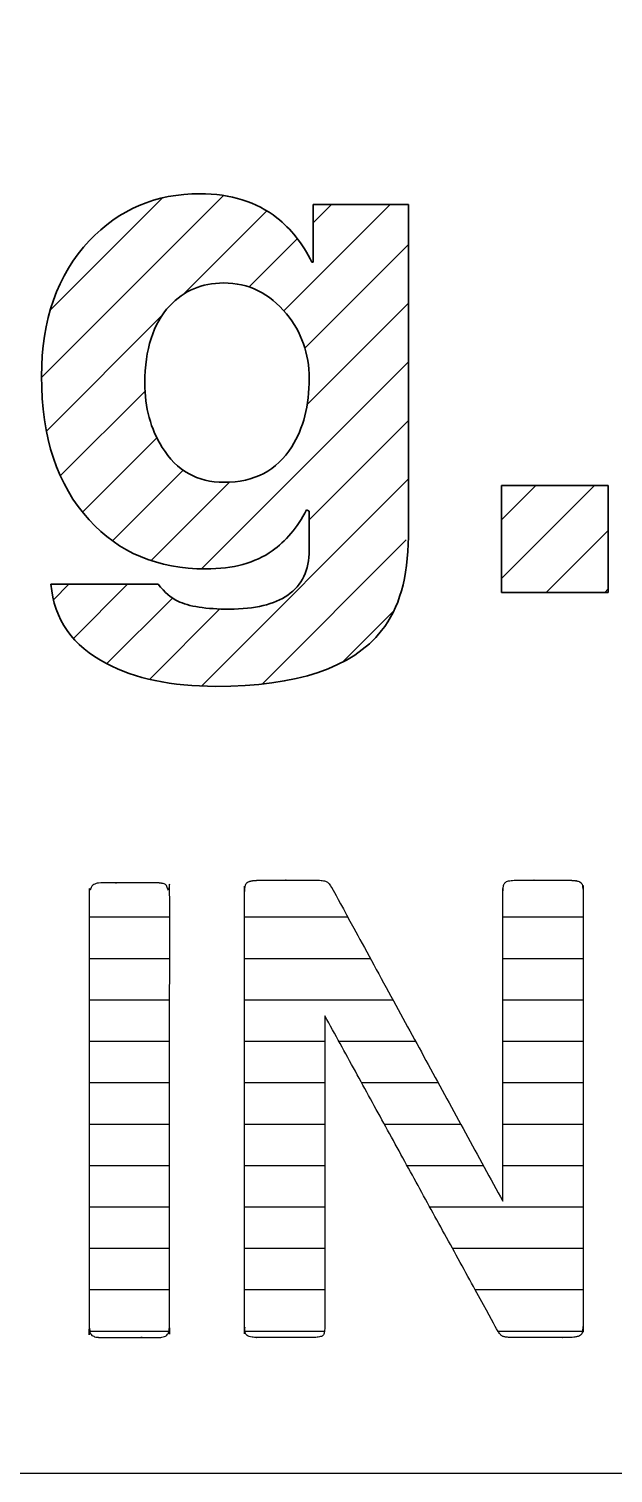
# Model space of a CAD drawing. Extents: x 7948 to 8542, y -4601 to -4181.
# Drawn here: x 7997.96 to 8004.31, y -4392.03 to -4376.34 of the extents above; entities that cross this region are included whole.
import ezdxf

# ---------------------------------------------------------------- set-up
doc = ezdxf.new("R2010")
doc.units = 0
doc.header["$LTSCALE"] = 7
doc.header["$MEASUREMENT"] = 0
doc.layers.get('0').update_dxf_attribs({"color": 2, "linetype": 'CONTINUOUS'})
doc.layers.add('기본값', color=18, linetype='CONTINUOUS')
doc.layers.add('레이어 1', color=18, linetype='CONTINUOUS')
pattern_1 = [(0, (7200.29573, -4959.29022), (0, 0.45), [])]

msp = doc.modelspace()

# ---------------------------------------------------------------- hatches: boundary and pattern name
at = {"layer": '기본값'}
h = msp.add_hatch(dxfattribs=at)
h.set_pattern_fill('해치1', color=2, scale=3.6, style=0, pattern_type=2)
h.set_pattern_definition(pattern_1)
h.paths.add_polyline_path([(7998.74028, -4390.5596), (7998.73159, -4390.5595), (7998.72322, -4390.5592), (7998.71519, -4390.55869), (7998.70748, -4390.55799), (7998.7001, -4390.55709), (7998.69653, -4390.55656), (7998.69304, -4390.55598), (7998.68964, -4390.55535), (7998.68632, -4390.55468), (7998.68308, -4390.55395), (7998.67992, -4390.55317), (7998.67684, -4390.55234), (7998.67385, -4390.55146), (7998.67094, -4390.55053), (7998.66811, -4390.54955), (7998.66536, -4390.54852), (7998.66269, -4390.54744), (7998.66011, -4390.54631), (7998.65761, -4390.54513), (7998.65519, -4390.5439), (7998.65285, -4390.54262), (7998.65059, -4390.54129), (7998.64842, -4390.5399), (7998.64633, -4390.53847), (7998.64531, -4390.53774), (7998.64432, -4390.53699), (7998.64334, -4390.53623), (7998.64239, -4390.53546), (7998.64146, -4390.53467), (7998.64054, -4390.53387), (7998.63965, -4390.53306), (7998.63877, -4390.53222), (7998.6379, -4390.53135), (7998.63705, -4390.53046), (7998.63621, -4390.52954), (7998.63538, -4390.5286), (7998.63457, -4390.52764), (7998.63377, -4390.52665), (7998.63299, -4390.52563), (7998.63222, -4390.52459), (7998.63147, -4390.52353), (7998.63073, -4390.52244), (7998.63, -4390.52132), (7998.62929, -4390.52018), (7998.62859, -4390.51902), (7998.62791, -4390.51783), (7998.62658, -4390.51537), (7998.62531, -4390.51282), (7998.6241, -4390.51016), (7998.62294, -4390.50741), (7998.62184, -4390.50456), (7998.6208, -4390.50161), (7998.61981, -4390.49855), (7998.61888, -4390.4954), (7998.61801, -4390.49215), (7998.61719, -4390.4888), (7998.61643, -4390.48535), (7998.61572, -4390.4818), (7998.61507, -4390.47815), (7998.61448, -4390.4744), (7998.61395, -4390.47055), (7998.61347, -4390.4666), (7998.61268, -4390.45841), (7998.61211, -4390.44981), (7998.61177, -4390.44082), (7998.61166, -4390.43143), (7998.61166, -4385.74877), (7998.61179, -4385.74088), (7998.61216, -4385.73325), (7998.61245, -4385.72952), (7998.61279, -4385.72586), (7998.6132, -4385.72226), (7998.61367, -4385.71873), (7998.6142, -4385.71525), (7998.6148, -4385.71184), (7998.61546, -4385.7085), (7998.61618, -4385.70521), (7998.61697, -4385.70199), (7998.61782, -4385.69883), (7998.61873, -4385.69573), (7998.6197, -4385.69269), (7998.62074, -4385.68972), (7998.62184, -4385.68681), (7998.623, -4385.68396), (7998.62422, -4385.68118), (7998.62551, -4385.67846), (7998.62686, -4385.6758), (7998.62827, -4385.6732), (7998.62975, -4385.67066), (7998.63129, -4385.66819), (7998.63289, -4385.66578), (7998.63455, -4385.66344), (7998.63628, -4385.66115), (7998.63807, -4385.65893), (7998.63992, -4385.65677), (7998.64184, -4385.65467), (7998.64382, -4385.65264), (7998.64586, -4385.65067), (7998.64796, -4385.64876), (7998.65013, -4385.64691), (7998.65236, -4385.64513), (7998.65465, -4385.64341), (7998.657, -4385.64175), (7998.65942, -4385.64016), (7998.6619, -4385.63862), (7998.66445, -4385.63715), (7998.66705, -4385.63574), (7998.66972, -4385.6344), (7998.67245, -4385.63312), (7998.67525, -4385.63189), (7998.67811, -4385.63074), (7998.68103, -4385.62964), (7998.68401, -4385.62861), (7998.68706, -4385.62764), (7998.69016, -4385.62673), (7998.69334, -4385.62589), (7998.69657, -4385.6251), (7998.69987, -4385.62438), (7998.70323, -4385.62373), (7998.70665, -4385.62313), (7998.71014, -4385.6226), (7998.71368, -4385.62213), (7998.7173, -4385.62173), (7998.72097, -4385.62138), (7998.72471, -4385.6211), (7998.73237, -4385.62072), (7998.74028, -4385.6206), (7999.35901, -4385.6206), (7999.36692, -4385.62072), (7999.37458, -4385.6211), (7999.37832, -4385.62138), (7999.382, -4385.62173), (7999.38561, -4385.62213), (7999.38916, -4385.6226), (7999.39264, -4385.62313), (7999.39606, -4385.62373), (7999.39942, -4385.62438), (7999.40272, -4385.6251), (7999.40595, -4385.62589), (7999.40913, -4385.62673), (7999.41224, -4385.62764), (7999.41528, -4385.62861), (7999.41826, -4385.62964), (7999.42118, -4385.63074), (7999.42404, -4385.63189), (7999.42684, -4385.63312), (7999.42957, -4385.6344), (7999.43224, -4385.63574), (7999.43484, -4385.63715), (7999.43739, -4385.63862), (7999.43987, -4385.64016), (7999.44229, -4385.64175), (7999.44464, -4385.64341), (7999.44693, -4385.64513), (7999.44916, -4385.64691), (7999.45133, -4385.64876), (7999.45343, -4385.65067), (7999.45547, -4385.65264), (7999.45745, -4385.65467), (7999.45937, -4385.65677), (7999.46122, -4385.65893), (7999.46301, -4385.66115), (7999.46474, -4385.66344), (7999.4664, -4385.66578), (7999.468, -4385.66819), (7999.46954, -4385.67066), (7999.47102, -4385.6732), (7999.47243, -4385.6758), (7999.47378, -4385.67846), (7999.47507, -4385.68118), (7999.47629, -4385.68396), (7999.47746, -4385.68681), (7999.47855, -4385.68972), (7999.47959, -4385.69269), (7999.48056, -4385.69573), (7999.48148, -4385.69883), (7999.48232, -4385.70199), (7999.48311, -4385.70521), (7999.48383, -4385.7085), (7999.48449, -4385.71184), (7999.48509, -4385.71525), (7999.48562, -4385.71873), (7999.48609, -4385.72226), (7999.4865, -4385.72586), (7999.48684, -4385.72952), (7999.48713, -4385.73325), (7999.4875, -4385.74088), (7999.48763, -4385.74877), (7999.48763, -4390.43143), (7999.48752, -4390.44082), (7999.48718, -4390.44981), (7999.48661, -4390.45841), (7999.48582, -4390.4666), (7999.48535, -4390.47055), (7999.48481, -4390.4744), (7999.48422, -4390.47815), (7999.48357, -4390.4818), (7999.48286, -4390.48535), (7999.4821, -4390.4888), (7999.48128, -4390.49215), (7999.48041, -4390.4954), (7999.47948, -4390.49855), (7999.47849, -4390.50161), (7999.47745, -4390.50456), (7999.47635, -4390.50741), (7999.47519, -4390.51016), (7999.47398, -4390.51282), (7999.47271, -4390.51537), (7999.47138, -4390.51783), (7999.4707, -4390.51902), (7999.47, -4390.52018), (7999.46929, -4390.52132), (7999.46856, -4390.52244), (7999.46782, -4390.52353), (7999.46707, -4390.52459), (7999.4663, -4390.52563), (7999.46552, -4390.52665), (7999.46472, -4390.52764), (7999.46391, -4390.5286), (7999.46308, -4390.52954), (7999.46224, -4390.53046), (7999.46139, -4390.53135), (7999.46052, -4390.53222), (7999.45964, -4390.53306), (7999.45875, -4390.53387), (7999.45783, -4390.53467), (7999.4569, -4390.53546), (7999.45595, -4390.53623), (7999.45497, -4390.53699), (7999.45398, -4390.53774), (7999.45296, -4390.53847), (7999.45087, -4390.5399), (7999.4487, -4390.54129), (7999.44644, -4390.54262), (7999.4441, -4390.5439), (7999.44168, -4390.54513), (7999.43918, -4390.54631), (7999.4366, -4390.54744), (7999.43393, -4390.54852), (7999.43118, -4390.54955), (7999.42835, -4390.55053), (7999.42544, -4390.55146), (7999.42245, -4390.55234), (7999.41937, -4390.55317), (7999.41621, -4390.55395), (7999.41297, -4390.55468), (7999.40965, -4390.55535), (7999.40625, -4390.55598), (7999.40276, -4390.55656), (7999.39919, -4390.55709), (7999.39181, -4390.55799), (7999.3841, -4390.55869), (7999.37607, -4390.5592), (7999.3677, -4390.5595), (7999.35901, -4390.5596)], flags=0)
h = msp.add_hatch(dxfattribs=at)
h.set_pattern_fill('해치1', color=2, scale=3.6, style=0, pattern_type=2)
h.set_pattern_definition(pattern_1)
h.paths.add_polyline_path([(8003.20497, -4390.5596), (8003.18648, -4390.55935), (8003.1696, -4390.5586), (8003.16176, -4390.55803), (8003.15432, -4390.55735), (8003.14729, -4390.55653), (8003.14066, -4390.55559), (8003.13443, -4390.55453), (8003.1286, -4390.55334), (8003.12584, -4390.5527), (8003.12317, -4390.55203), (8003.12061, -4390.55132), (8003.11815, -4390.55059), (8003.11579, -4390.54982), (8003.11353, -4390.54902), (8003.11137, -4390.54819), (8003.10931, -4390.54733), (8003.10735, -4390.54644), (8003.10641, -4390.54598), (8003.10549, -4390.54552), (8003.1046, -4390.54504), (8003.10373, -4390.54456), (8003.10289, -4390.54407), (8003.10207, -4390.54358), (8003.10126, -4390.54306), (8003.10045, -4390.54252), (8003.09963, -4390.54196), (8003.09881, -4390.54136), (8003.09713, -4390.54009), (8003.09544, -4390.53872), (8003.09371, -4390.53723), (8003.09197, -4390.53564), (8003.09019, -4390.53394), (8003.08839, -4390.53214), (8003.08657, -4390.53023), (8003.08472, -4390.52821), (8003.08284, -4390.52608), (8003.08094, -4390.52385), (8003.07706, -4390.51906), (8003.07308, -4390.51385), (8003.06899, -4390.5082), (8003.0648, -4390.50213), (8003.06052, -4390.49563), (8003.05612, -4390.4887), (8003.04703, -4390.47356), (8003.03754, -4390.4567), (8001.17593, -4387.0652), (8001.17593, -4390.40525), (8001.17563, -4390.42977), (8001.17474, -4390.45188), (8001.17406, -4390.46203), (8001.17324, -4390.47157), (8001.17226, -4390.48052), (8001.17114, -4390.48886), (8001.16987, -4390.49659), (8001.16917, -4390.50024), (8001.16844, -4390.50373), (8001.16767, -4390.50707), (8001.16687, -4390.51026), (8001.16603, -4390.5133), (8001.16515, -4390.51619), (8001.16423, -4390.51893), (8001.16327, -4390.52152), (8001.16228, -4390.52395), (8001.16177, -4390.52511), (8001.16125, -4390.52624), (8001.16072, -4390.52732), (8001.16018, -4390.52837), (8001.15963, -4390.52938), (8001.15908, -4390.53036), (8001.15851, -4390.53129), (8001.15793, -4390.53219), (8001.15735, -4390.53305), (8001.15675, -4390.53387), (8001.15645, -4390.53428), (8001.15613, -4390.53467), (8001.15581, -4390.53507), (8001.15547, -4390.53546), (8001.15513, -4390.53585), (8001.15477, -4390.53623), (8001.1544, -4390.53661), (8001.15403, -4390.53699), (8001.15324, -4390.53774), (8001.15242, -4390.53847), (8001.15155, -4390.53919), (8001.15064, -4390.5399), (8001.1497, -4390.5406), (8001.14871, -4390.54129), (8001.14767, -4390.54196), (8001.1466, -4390.54262), (8001.14549, -4390.54326), (8001.14434, -4390.5439), (8001.14314, -4390.54452), (8001.1419, -4390.54513), (8001.14063, -4390.54573), (8001.13931, -4390.54631), (8001.13795, -4390.54688), (8001.13655, -4390.54744), (8001.13362, -4390.54852), (8001.13053, -4390.54955), (8001.12728, -4390.55053), (8001.12386, -4390.55146), (8001.12028, -4390.55234), (8001.11653, -4390.55317), (8001.11262, -4390.55395), (8001.10855, -4390.55468), (8001.0999, -4390.55598), (8001.0906, -4390.55709), (8001.08064, -4390.55799), (8001.07002, -4390.55869), (8001.05875, -4390.5592), (8001.03423, -4390.5596), (8000.44844, -4390.5596), (8000.43665, -4390.5595), (8000.4254, -4390.5592), (8000.41471, -4390.55869), (8000.40457, -4390.55799), (8000.39498, -4390.55709), (8000.38594, -4390.55598), (8000.37746, -4390.55468), (8000.37342, -4390.55395), (8000.36952, -4390.55317), (8000.36576, -4390.55234), (8000.36214, -4390.55146), (8000.35866, -4390.55053), (8000.35531, -4390.54955), (8000.3521, -4390.54852), (8000.34903, -4390.54744), (8000.3461, -4390.54631), (8000.3433, -4390.54513), (8000.34196, -4390.54452), (8000.34065, -4390.5439), (8000.33937, -4390.54326), (8000.33813, -4390.54262), (8000.33692, -4390.54196), (8000.33575, -4390.54129), (8000.33461, -4390.5406), (8000.33351, -4390.5399), (8000.33244, -4390.53919), (8000.3314, -4390.53847), (8000.3304, -4390.53774), (8000.32943, -4390.53699), (8000.3285, -4390.53623), (8000.32761, -4390.53546), (8000.32674, -4390.53467), (8000.32592, -4390.53387), (8000.32511, -4390.53305), (8000.32432, -4390.53219), (8000.32354, -4390.53129), (8000.32277, -4390.53036), (8000.32202, -4390.52938), (8000.32128, -4390.52837), (8000.32055, -4390.52732), (8000.31983, -4390.52624), (8000.31913, -4390.52511), (8000.31844, -4390.52395), (8000.31776, -4390.52275), (8000.3171, -4390.52152), (8000.31644, -4390.52024), (8000.3158, -4390.51893), (8000.31518, -4390.51758), (8000.31456, -4390.51619), (8000.31337, -4390.5133), (8000.31223, -4390.51026), (8000.31114, -4390.50707), (8000.3101, -4390.50373), (8000.30911, -4390.50024), (8000.30818, -4390.49659), (8000.30729, -4390.4928), (8000.30645, -4390.48886), (8000.30567, -4390.48476), (8000.30493, -4390.48052), (8000.30361, -4390.47157), (8000.3025, -4390.46203), (8000.30159, -4390.45188), (8000.30088, -4390.44113), (8000.30037, -4390.42977), (8000.29997, -4390.40525), (8000.29997, -4385.76546), (8000.30032, -4385.73936), (8000.30138, -4385.71567), (8000.30217, -4385.70472), (8000.30314, -4385.69437), (8000.30428, -4385.68463), (8000.30561, -4385.67549), (8000.30711, -4385.66695), (8000.30792, -4385.6629), (8000.30878, -4385.659), (8000.30968, -4385.65526), (8000.31063, -4385.65166), (8000.31162, -4385.64822), (8000.31266, -4385.64493), (8000.31374, -4385.64178), (8000.31486, -4385.63879), (8000.31603, -4385.63595), (8000.31724, -4385.63325), (8000.31786, -4385.63196), (8000.3185, -4385.63071), (8000.31914, -4385.62949), (8000.3198, -4385.62832), (8000.32046, -4385.62718), (8000.32114, -4385.62608), (8000.32183, -4385.62501), (8000.32253, -4385.62398), (8000.32289, -4385.62348), (8000.32326, -4385.62298), (8000.32364, -4385.62249), (8000.32403, -4385.622), (8000.32444, -4385.62151), (8000.32485, -4385.62103), (8000.32572, -4385.62008), (8000.32663, -4385.61914), (8000.32758, -4385.61822), (8000.32858, -4385.61731), (8000.32963, -4385.61642), (8000.33072, -4385.61555), (8000.33186, -4385.61469), (8000.33305, -4385.61384), (8000.33428, -4385.61302), (8000.33555, -4385.61221), (8000.33687, -4385.61141), (8000.33824, -4385.61063), (8000.33965, -4385.60987), (8000.34111, -4385.60912), (8000.34261, -4385.60839), (8000.34416, -4385.60767), (8000.34576, -4385.60697), (8000.3474, -4385.60628), (8000.34908, -4385.60561), (8000.35259, -4385.60432), (8000.35628, -4385.60309), (8000.36016, -4385.60193), (8000.36421, -4385.60082), (8000.36845, -4385.59978), (8000.37287, -4385.59881), (8000.37747, -4385.59789), (8000.38226, -4385.59704), (8000.38723, -4385.59625), (8000.39771, -4385.59487), (8000.40893, -4385.59373), (8000.42087, -4385.59285), (8000.43354, -4385.59222), (8000.44695, -4385.59184), (8000.46108, -4385.59172), (8001.09876, -4385.59172), (8001.11725, -4385.59202), (8001.1259, -4385.5924), (8001.13415, -4385.59293), (8001.14199, -4385.59361), (8001.14944, -4385.59444), (8001.15648, -4385.59543), (8001.16313, -4385.59657), (8001.1663, -4385.59719), (8001.16937, -4385.59786), (8001.17235, -4385.59856), (8001.17522, -4385.5993), (8001.17799, -4385.60007), (8001.18066, -4385.60089), (8001.18324, -4385.60174), (8001.18571, -4385.60263), (8001.18808, -4385.60356), (8001.19035, -4385.60453), (8001.19252, -4385.60553), (8001.1946, -4385.60657), (8001.19559, -4385.60711), (8001.19657, -4385.60765), (8001.19752, -4385.60821), (8001.19844, -4385.60877), (8001.19934, -4385.60934), (8001.20021, -4385.60993), (8001.20106, -4385.61052), (8001.20188, -4385.61112), (8001.2027, -4385.61174), (8001.20352, -4385.6124), (8001.2052, -4385.6138), (8001.20692, -4385.61532), (8001.20867, -4385.61697), (8001.21046, -4385.61875), (8001.21229, -4385.62065), (8001.21415, -4385.62268), (8001.21606, -4385.62483), (8001.21998, -4385.62951), (8001.22404, -4385.63469), (8001.22826, -4385.64037), (8001.23263, -4385.64655), (8001.23715, -4385.65323), (8001.24181, -4385.66041), (8001.2516, -4385.67628), (8001.26198, -4385.69415), (8001.27296, -4385.71402), (8003.10839, -4389.07934), (8003.10839, -4385.74606), (8003.10874, -4385.72297), (8003.10918, -4385.71222), (8003.1098, -4385.702), (8003.11059, -4385.69231), (8003.11156, -4385.68315), (8003.11271, -4385.67451), (8003.11403, -4385.66641), (8003.11476, -4385.66255), (8003.11553, -4385.65883), (8003.11635, -4385.65524), (8003.1172, -4385.65178), (8003.11811, -4385.64845), (8003.11906, -4385.64526), (8003.12005, -4385.6422), (8003.12108, -4385.63927), (8003.12216, -4385.63647), (8003.12329, -4385.63381), (8003.12445, -4385.63128), (8003.12505, -4385.63006), (8003.12567, -4385.62888), (8003.12629, -4385.62773), (8003.12692, -4385.62661), (8003.12757, -4385.62552), (8003.12822, -4385.62447), (8003.12889, -4385.62346), (8003.12957, -4385.62247), (8003.13026, -4385.62152), (8003.13095, -4385.6206), (8003.13168, -4385.6197), (8003.13244, -4385.61882), (8003.13323, -4385.61795), (8003.13406, -4385.6171), (8003.13493, -4385.61626), (8003.13584, -4385.61544), (8003.13678, -4385.61463), (8003.13775, -4385.61383), (8003.13876, -4385.61305), (8003.13981, -4385.61228), (8003.1409, -4385.61152), (8003.14202, -4385.61078), (8003.14318, -4385.61006), (8003.14437, -4385.60934), (8003.1456, -4385.60865), (8003.14686, -4385.60796), (8003.14816, -4385.60729), (8003.1495, -4385.60664), (8003.15088, -4385.60599), (8003.15229, -4385.60537), (8003.15521, -4385.60415), (8003.15829, -4385.603), (8003.1615, -4385.6019), (8003.16487, -4385.60085), (8003.16837, -4385.59987), (8003.17202, -4385.59894), (8003.17582, -4385.59806), (8003.17976, -4385.59724), (8003.18384, -4385.59648), (8003.18807, -4385.59578), (8003.19696, -4385.59454), (8003.20643, -4385.59352), (8003.21648, -4385.59273), (8003.22711, -4385.59217), (8003.23831, -4385.59183), (8003.2501, -4385.59172), (8003.83001, -4385.59172), (8003.84408, -4385.59184), (8003.8574, -4385.59222), (8003.86996, -4385.59285), (8003.88177, -4385.59373), (8003.89284, -4385.59487), (8003.90315, -4385.59625), (8003.90802, -4385.59704), (8003.91271, -4385.59789), (8003.9172, -4385.59881), (8003.92152, -4385.59978), (8003.92564, -4385.60082), (8003.92957, -4385.60193), (8003.93332, -4385.60309), (8003.93688, -4385.60432), (8003.93859, -4385.60496), (8003.94025, -4385.60561), (8003.94187, -4385.60628), (8003.94344, -4385.60697), (8003.94496, -4385.60767), (8003.94643, -4385.60839), (8003.94786, -4385.60912), (8003.94924, -4385.60987), (8003.95058, -4385.61063), (8003.95186, -4385.61141), (8003.9531, -4385.61221), (8003.9543, -4385.61302), (8003.95544, -4385.61384), (8003.95654, -4385.61469), (8003.95759, -4385.61555), (8003.9586, -4385.61642), (8003.95956, -4385.61731), (8003.96047, -4385.61822), (8003.96091, -4385.61868), (8003.96133, -4385.61914), (8003.96175, -4385.61961), (8003.96215, -4385.62008), (8003.96254, -4385.62055), (8003.96292, -4385.62103), (8003.96329, -4385.62151), (8003.96365, -4385.622), (8003.96399, -4385.62249), (8003.96432, -4385.62298), (8003.96464, -4385.62348), (8003.96495, -4385.62398), (8003.96555, -4385.62501), (8003.96615, -4385.62606), (8003.9673, -4385.62824), (8003.96842, -4385.63054), (8003.9695, -4385.63295), (8003.97054, -4385.63547), (8003.97155, -4385.63811), (8003.97251, -4385.64085), (8003.97344, -4385.64371), (8003.97433, -4385.64669), (8003.97519, -4385.64977), (8003.976, -4385.65297), (8003.97678, -4385.65628), (8003.97822, -4385.66323), (8003.97951, -4385.67064), (8003.98064, -4385.67849), (8003.98163, -4385.68679), (8003.98246, -4385.69555), (8003.98315, -4385.70475), (8003.98406, -4385.72451), (8003.98436, -4385.74606), (8003.98436, -4390.37953), (8003.98396, -4390.40865), (8003.98345, -4390.42211), (8003.98275, -4390.43484), (8003.98185, -4390.44685), (8003.98074, -4390.45812), (8003.97943, -4390.46866), (8003.97793, -4390.47848), (8003.9771, -4390.48311), (8003.97622, -4390.48756), (8003.97529, -4390.49183), (8003.97431, -4390.49592), (8003.97328, -4390.49982), (8003.9722, -4390.50354), (8003.97107, -4390.50708), (8003.96989, -4390.51044), (8003.96866, -4390.51361), (8003.96802, -4390.51513), (8003.96738, -4390.5166), (8003.96672, -4390.51803), (8003.96605, -4390.51941), (8003.96536, -4390.52075), (8003.96466, -4390.52204), (8003.96395, -4390.52328), (8003.96323, -4390.52448), (8003.9625, -4390.52563), (8003.96175, -4390.52674), (8003.96099, -4390.5278), (8003.96022, -4390.52882), (8003.95943, -4390.52979), (8003.95863, -4390.53072), (8003.95781, -4390.53161), (8003.95694, -4390.53249), (8003.95602, -4390.53336), (8003.95507, -4390.53421), (8003.95406, -4390.53505), (8003.95302, -4390.53588), (8003.95193, -4390.53669), (8003.95079, -4390.53749), (8003.94961, -4390.53827), (8003.94839, -4390.53904), (8003.94713, -4390.53979), (8003.94581, -4390.54053), (8003.94446, -4390.54126), (8003.94306, -4390.54197), (8003.94162, -4390.54267), (8003.94013, -4390.54335), (8003.9386, -4390.54402), (8003.93703, -4390.54468), (8003.93374, -4390.54595), (8003.93028, -4390.54716), (8003.92665, -4390.54832), (8003.92284, -4390.54942), (8003.91885, -4390.55046), (8003.91469, -4390.55145), (8003.91035, -4390.55238), (8003.90583, -4390.55325), (8003.90114, -4390.55407), (8003.89122, -4390.55554), (8003.8806, -4390.55678), (8003.86928, -4390.55779), (8003.85725, -4390.55858), (8003.84451, -4390.55915), (8003.81693, -4390.5596)], flags=0)

# ---------------------------------------------------------------- linework, layer by layer
at = {"color": 2}
for p, q in [((7998.0949, -4380.12847), (8000.07313, -4378.15024)), ((7998.18892, -4379.39805), (7999.41023, -4378.17674)), ((7999.63434, -4379.22542), (8000.54301, -4378.31675)), ((8000.72891, -4379.40365), (8001.88442, -4378.24813)), ((8001.04837, -4378.44779), (8001.24802, -4378.24813)), ((8000.35137, -4379.14478), (8000.87634, -4378.61982)), ((8000.95861, -4379.81034), (8002.08391, -4378.68504)), ((8000.98267, -4380.42267), (8002.08391, -4379.32143)), ((7998.14825, -4380.71151), (7999.40365, -4379.45611)), ((7999.83423, -4382.20752), (8002.08391, -4379.95783)), ((7998.299, -4381.19716), (7999.22027, -4380.27588)), ((8001.00461, -4381.67353), (8002.08391, -4380.59423)), ((7998.54044, -4381.59211), (7999.34874, -4380.78382)), ((7998.86544, -4381.90351), (7999.6335, -4381.13545)), ((7999.28693, -4382.11842), (8000.1396, -4381.26574)), ((7999.83335, -4383.48119), (8002.08391, -4381.23062)), ((8003.09637, -4382.3124), (8004.10504, -4381.30372)), ((8003.09637, -4381.676), (8003.46865, -4381.30372)), ((8000.4916, -4383.45934), (8002.06033, -4381.8906)), ((8003.58192, -4382.46324), (8004.25589, -4381.78928)), ((7998.22425, -4382.5447), (7998.39322, -4382.37573)), ((7998.44121, -4382.96414), (7999.02961, -4382.37573)), ((7998.80435, -4383.23739), (7999.51696, -4382.52479)), ((8004.21831, -4382.46324), (8004.25589, -4382.42567)), ((7999.26921, -4383.40893), (8000.0343, -4382.64384)), ((8001.3655, -4383.22183), (8001.9273, -4382.66003))]:
    msp.add_line(p, q, dxfattribs=at)
at = {"layer": '기본값', "color": 2}
msp.add_lwpolyline([(7975.75055, -4392.03331), (8029.75055, -4392.03331), (8029.75055, -4325.43331), (7975.75055, -4325.43331), (7975.75055, -4392.03331)], dxfattribs=at)
for points, knots in [([(7998.74028, -4390.5596), (7998.66943, -4390.5596), (7998.64054, -4390.53387), (7998.61166, -4390.50815), (7998.61166, -4390.43143), (7998.61166, -4388.0901), (7998.61166, -4385.74877), (7998.61166, -4385.6206), (7998.74028, -4385.6206), (7999.04965, -4385.6206), (7999.35901, -4385.6206), (7999.48763, -4385.6206), (7999.48763, -4385.74877), (7999.48763, -4388.0901), (7999.48763, -4390.43143), (7999.48763, -4390.50815), (7999.45875, -4390.53387), (7999.42986, -4390.5596), (7999.35901, -4390.5596), (7999.04965, -4390.5596), (7998.74028, -4390.5596)], [0, 0, 0, 1, 1, 2, 2, 3, 3, 4, 4, 5, 5, 6, 6, 7, 7, 8, 8, 9, 9, 10, 10, 10]), ([(8001.17593, -4387.0652), (8001.17593, -4388.73523), (8001.17593, -4390.40525), (8001.17593, -4390.50815), (8001.15675, -4390.53387), (8001.13757, -4390.5596), (8001.03423, -4390.5596), (8000.74133, -4390.5596), (8000.44844, -4390.5596), (8000.35186, -4390.5596), (8000.32592, -4390.53387), (8000.29997, -4390.50815), (8000.29997, -4390.40525), (8000.29997, -4388.08536), (8000.29997, -4385.76546), (8000.29997, -4385.65625), (8000.32253, -4385.62398), (8000.3451, -4385.59172), (8000.46108, -4385.59172), (8000.77992, -4385.59172), (8001.09876, -4385.59172), (8001.17593, -4385.59172), (8001.20188, -4385.61112), (8001.22783, -4385.63053), (8001.27296, -4385.71402), (8002.19068, -4387.39668), (8003.10839, -4389.07934)], [3, 3, 3, 4, 4, 5, 5, 6, 6, 7, 7, 8, 8, 9, 9, 10, 10, 11, 11, 12, 12, 13, 13, 14, 14, 15, 15, 16, 16, 16]), ([(8003.10839, -4389.07934), (8003.10839, -4387.4127), (8003.10839, -4385.74606), (8003.10839, -4385.64948), (8003.13095, -4385.6206), (8003.15352, -4385.59172), (8003.2501, -4385.59172), (8003.54006, -4385.59172), (8003.83001, -4385.59172), (8003.94555, -4385.59172), (8003.96495, -4385.62398), (8003.98436, -4385.65625), (8003.98436, -4385.74606), (8003.98436, -4388.0628), (8003.98436, -4390.37953), (8003.98436, -4390.50183), (8003.95863, -4390.53072), (8003.93291, -4390.5596), (8003.81693, -4390.5596), (8003.51095, -4390.5596), (8003.20497, -4390.5596)], [16, 16, 16, 17, 17, 18, 18, 19, 19, 20, 20, 21, 21, 22, 22, 23, 23, 24, 24, 25, 25, 26, 26, 26]), ([(8003.20497, -4390.5596), (8003.1278, -4390.5596), (8003.10207, -4390.54358), (8003.07635, -4390.52756), (8003.03754, -4390.4567), (8002.10674, -4388.76095), (8001.17593, -4387.0652)], [0, 0, 0, 1, 1, 2, 2, 3, 3, 3])]:
    msp.add_open_spline(points, degree=2, knots=knots, dxfattribs=at)
at = {"layer": '레이어 1', "color": 2, "lineweight": 35}
for p, q in [((8001.04837, -4378.24813), (8002.08391, -4378.24813)), ((8001.04837, -4378.8753), (8001.04837, -4378.24813)), ((8002.08391, -4378.24813), (8002.08391, -4381.85796)), ((8001.03378, -4378.8753), (8001.04837, -4378.8753)), ((8003.09637, -4381.30372), (8004.25589, -4381.30372)), ((8003.09637, -4382.46324), (8003.09637, -4381.30372)), ((8004.25589, -4381.30372), (8004.25589, -4382.46324)), ((8001.00461, -4381.58084), (8000.97544, -4381.56626)), ((8001.00461, -4382.00381), (8001.00461, -4381.58084)), ((7998.19697, -4382.37573), (7999.36378, -4382.37573)), ((8004.25589, -4382.46324), (8003.09637, -4382.46324))]:
    msp.add_line(p, q, dxfattribs=at)
for points, knots in [([(7998.61265, -4378.64193), (7998.93838, -4378.30161), (7999.33947, -4378.13145), (7999.81592, -4378.13145), (8000.15138, -4378.13145), (8000.43093, -4378.21896), (8000.65457, -4378.39399)], [40, 40, 40, 40, 41, 41, 41, 42, 42, 42, 42]), ([(7998.61265, -4381.67565), (7998.26746, -4381.30129), (7998.09487, -4380.78109), (7998.09487, -4380.11503), (7998.09487, -4379.50246), (7998.26746, -4379.01142), (7998.61265, -4378.64193)], [38, 38, 38, 38, 39, 39, 39, 40, 40, 40, 40]), ([(8000.75666, -4379.43682), (8000.57678, -4379.21318), (8000.34828, -4379.10137), (8000.07116, -4379.10137), (7999.8378, -4379.10137), (7999.64333, -4379.18401), (7999.48776, -4379.34931)], [12, 12, 12, 12, 13, 13, 13, 14, 14, 14, 14]), ([(7999.48776, -4379.34931), (7999.30787, -4379.54378), (7999.21793, -4379.82333), (7999.21793, -4380.18796), (7999.21793, -4380.45535), (7999.28113, -4380.68872), (7999.40754, -4380.88805)], [14, 14, 14, 14, 15, 15, 15, 16, 16, 16, 16]), ([(8000.815, -4380.88075), (8000.94141, -4380.68142), (8001.00461, -4380.43348), (8001.00461, -4380.13691), (8001.00461, -4379.86952), (8000.92196, -4379.63615), (8000.75666, -4379.43682)], [10, 10, 10, 10, 11, 11, 11, 12, 12, 12, 12]), ([(7999.40754, -4380.88805), (7999.56311, -4381.14086), (7999.78675, -4381.26726), (8000.07845, -4381.26726), (8000.40905, -4381.26726), (8000.65457, -4381.13843), (8000.815, -4380.88075)], [8, 8, 8, 8, 9, 9, 9, 10, 10, 10, 10]), ([(8000.60352, -4382.0111), (8000.41877, -4382.14237), (8000.17812, -4382.208), (7999.88155, -4382.208), (7999.35649, -4382.208), (7998.93352, -4382.03055), (7998.61265, -4381.67565)], [36, 36, 36, 36, 37, 37, 37, 38, 38, 38, 38]), ([(7999.57527, -4382.55805), (7999.69681, -4382.61639), (7999.88399, -4382.64556), (8000.1368, -4382.64556), (8000.41391, -4382.64556), (8000.6254, -4382.59451), (8000.77125, -4382.49241)], [30, 30, 30, 30, 31, 31, 31, 32, 32, 32, 32]), ([(8001.79221, -4382.87892), (8001.47134, -4383.28244), (8000.87091, -4383.4842), (7999.99094, -4383.4842), (7999.50477, -4383.4842), (7999.10854, -4383.40156), (7998.80225, -4383.23626)], [25, 25, 25, 25, 26, 26, 26, 27, 27, 27, 27])]:
    msp.add_open_spline(points, degree=3, knots=knots, dxfattribs=at)
for points in [[(8000.65457, -4378.39399), (8000.80528, -4378.51067), (8000.93169, -4378.6711), (8001.03378, -4378.8753)], [(8000.97544, -4381.56626), (8000.87335, -4381.76073), (8000.74937, -4381.90901), (8000.60352, -4382.0111)], [(8002.08391, -4381.85796), (8002.07905, -4382.30038), (8001.98182, -4382.6407), (8001.79221, -4382.87892)], [(8000.77125, -4382.49241), (8000.92682, -4382.38546), (8001.00461, -4382.22259), (8001.00461, -4382.00381)], [(7998.80225, -4383.23626), (7998.43276, -4383.04665), (7998.231, -4382.75981), (7998.19697, -4382.37573)], [(7999.36378, -4382.37573), (7999.43185, -4382.46324), (7999.50234, -4382.52402), (7999.57527, -4382.55805)]]:
    msp.add_open_spline(points, degree=3, dxfattribs=at)

doc.saveas('drawing.dxf')
